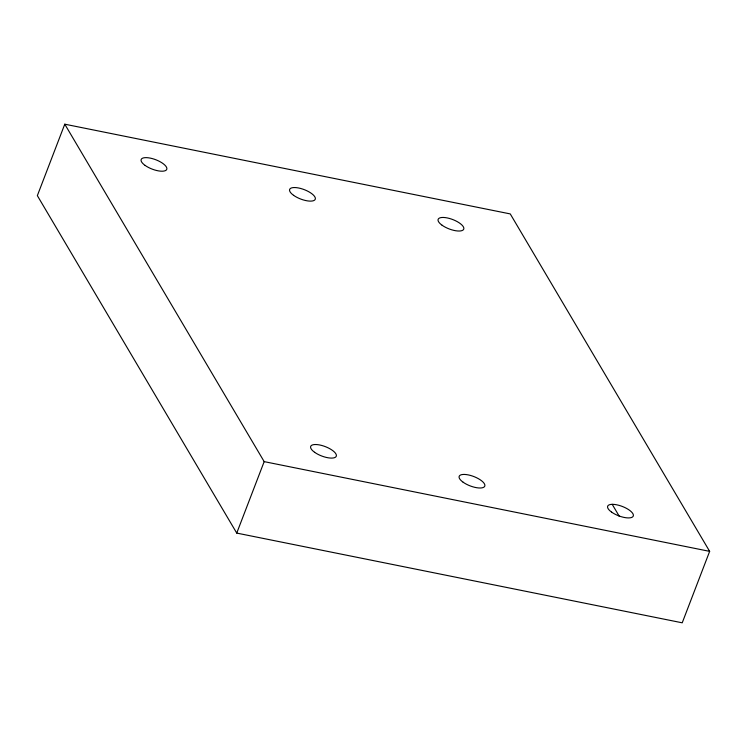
<?xml version="1.0" encoding="UTF-8"?>
<svg xmlns="http://www.w3.org/2000/svg" width="747" height="747" viewBox="0 0 747 747"><rect width="100%" height="100%" fill="white"/><g stroke="black" fill="none" stroke-linecap="round" stroke-linejoin="round"><path stroke-width="1.12" d="M64.774 124.189L37.35 195.639L236.743 533.087L682.226 622.811L709.65 551.361L510.257 213.913L64.774 124.189L264.177 461.627L709.65 551.361M236.743 533.087L264.177 461.627M612.195 504.309L619.319 516.354M145.114 165.423A13.707 5.024 21 0 0 166.544 169.737A13.707 5.024 21 0 0 150.222 158.103A13.707 5.024 21 0 0 145.114 165.423M442.093 225.239A13.707 5.024 21 0 0 463.523 229.553A13.707 5.024 21 0 0 447.21 217.919A13.707 5.024 21 0 0 442.093 225.239M293.599 195.331A13.707 5.024 21 0 0 315.038 199.645A13.707 5.024 21 0 0 298.716 188.011A13.707 5.024 21 0 0 293.599 195.331M314.636 452.308A13.707 5.024 21 0 0 336.066 456.622A13.707 5.024 21 0 0 319.753 444.988A13.707 5.024 21 0 0 314.636 452.308M611.616 512.125A13.707 5.024 21 0 0 633.054 516.448A13.707 5.024 21 0 0 616.733 504.804A13.707 5.024 21 0 0 611.616 512.125M463.131 482.217A13.707 5.024 21 0 0 484.56 486.54A13.707 5.024 21 0 0 468.238 474.896A13.707 5.024 21 0 0 463.131 482.217"/></g></svg>
